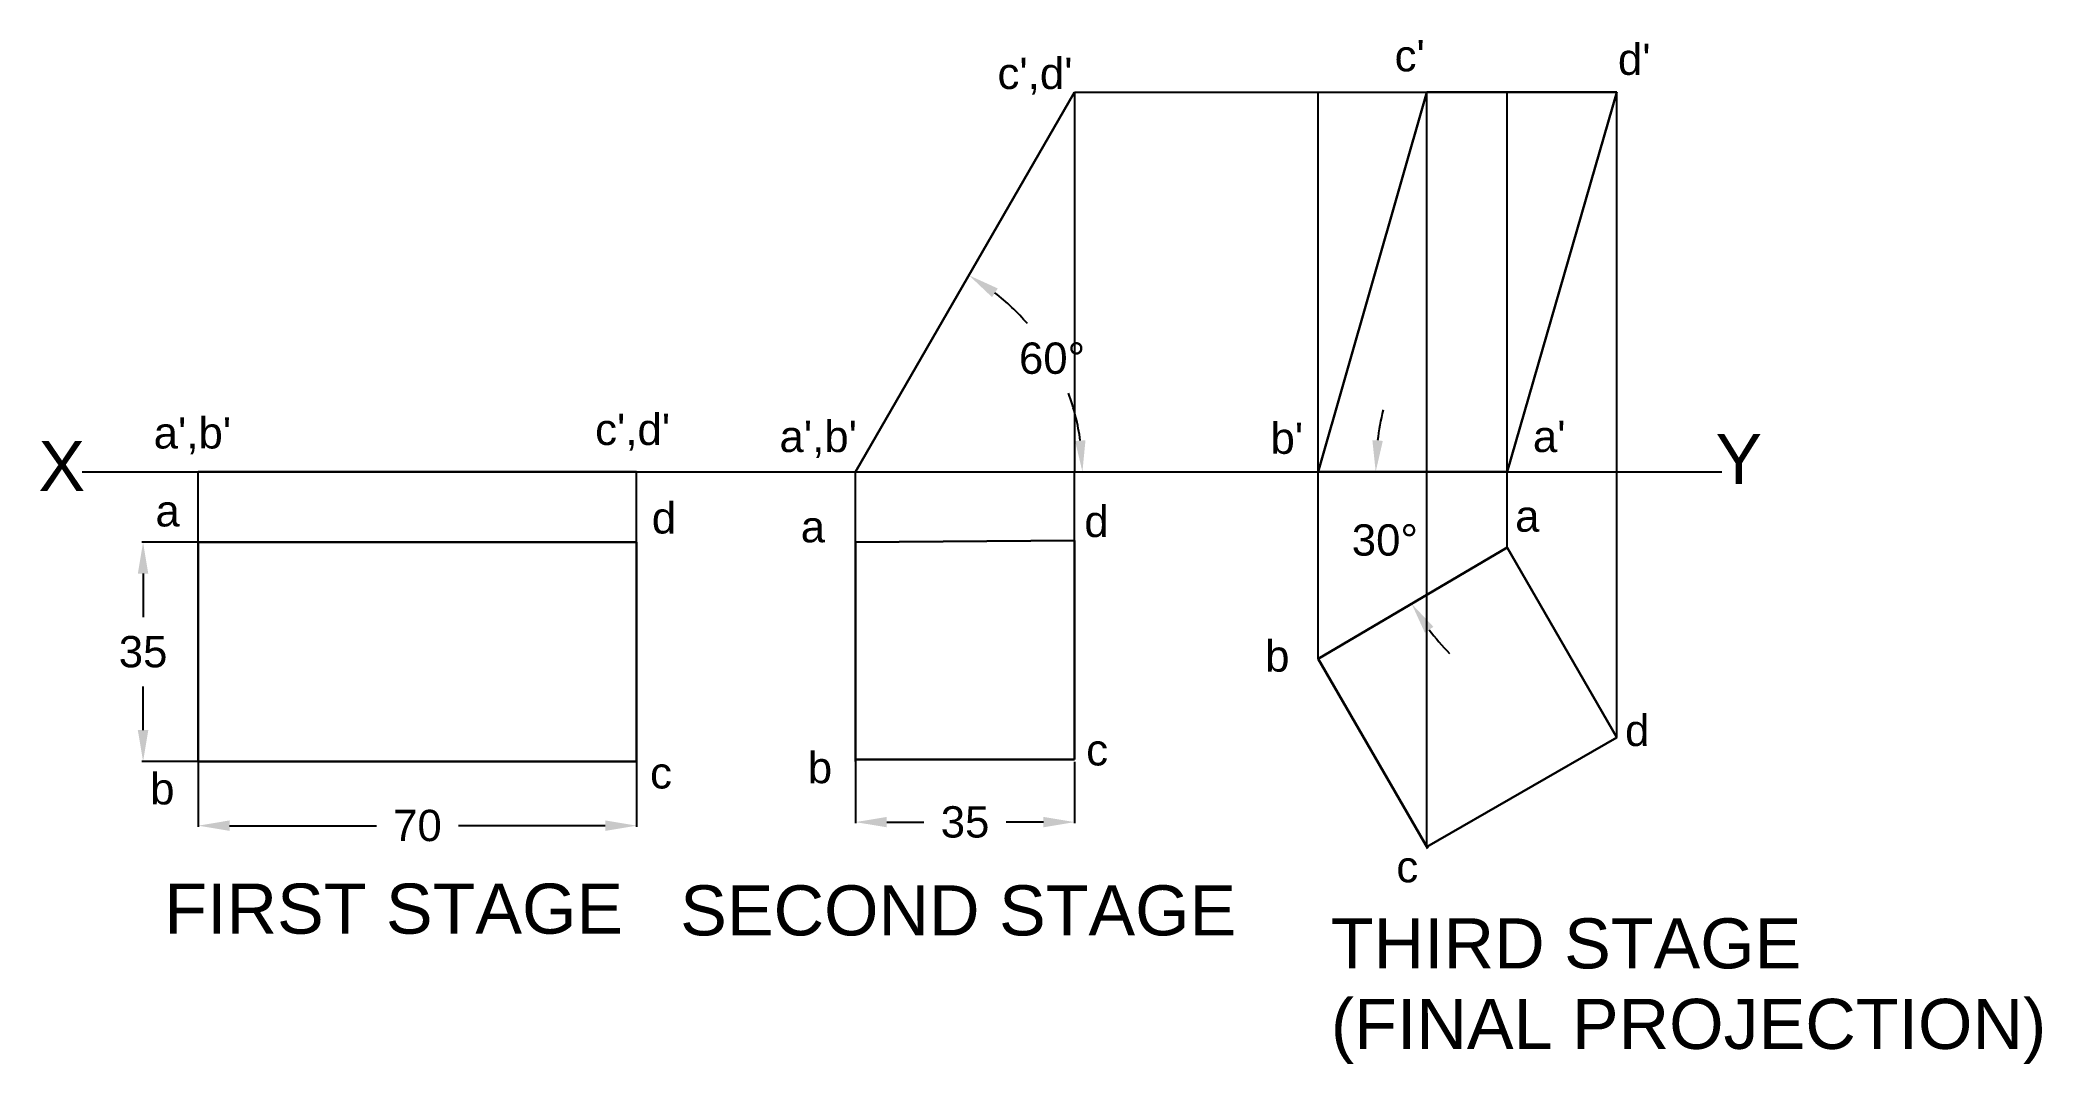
# Model space of a CAD drawing. Header units: millimetres. Extents: x 14 to 334, y 3 to 167.
import ezdxf

# ---------------------------------------------------------------- set-up
doc = ezdxf.new("R2010")
doc.units = ezdxf.units.MM
doc.header["$MEASUREMENT"] = 0
doc.styles.get("Standard").update_dxf_attribs({"font": 'arial.ttf'})
doc.dimstyles.get("Standard").update_dxf_attribs({"dimtxt": 5, "dimasz": 5, "dimexe": 0.18, "dimexo": 0.0625, "dimgap": 3, "dimtad": 0, "dimtih": 1, "dimtoh": 1, "dimdec": 0, "dimzin": 0, "dimdsep": 46, "dimtxsty": 'Standard', "dimcen": 0.09, "dimadec": 0, "dimazin": 0, "dimtfac": 1, "dimtdec": 0, "dimtofl": 0, "dimtmove": 0, "dimatfit": 3, "dimfxl": 1, "dimtolj": 1, "dimtzin": 0, "dimarcsym": 0})

# ---------------------------------------------------------------- blocks, each defined once
blk = doc.blocks.new('*D0')
at = {"color": 0, "lineweight": -2, "transparency": 16777216}
for start, end in [(40.7828, 52.0903), (7.9097, 20.2921)]:
    blk.add_arc((144.54, 97.75), 36.25, start, end, dxfattribs=at)
at = {"color": 0, "transparency": 16777216}
for points in [[(166.34, 125.66), (167.27, 127.04), (162.66, 129.14)], [(181.27, 102.79), (179.61, 102.68), (180.78, 97.75)]]:
    blk.add_solid(points, dxfattribs=at)
at = {"layer": 'Defpoints', "color": 0, "transparency": 16777216}
for p in [(179.54, 158.37), (178.6, 110.15), (21.08, 97.75), (144.54, 97.75), (282.9, 97.75)]:
    blk.add_point(p, dxfattribs=at)
at = {"color": 0, "transparency": 16777216, "insert": (175.93, 115.87), "char_height": 5, "attachment_point": 5}
blk.add_mtext('\\A1;60°', dxfattribs=at)
blk = doc.blocks.new('*D1')
at = {"color": 0, "lineweight": -2, "transparency": 16777216}
for start, end in [(166.2075, 173.1037), (217.3634, 224.2597)]:
    blk.add_arc((269.18, 97.75), 41.57, start, end, dxfattribs=at)
at = {"color": 0, "transparency": 16777216}
for points in [[(228.75, 102.69), (227.08, 102.79), (227.61, 97.75)], [(235.45, 72.06), (236.83, 72.99), (233.35, 76.67)]]:
    blk.add_solid(points, dxfattribs=at)
at = {"layer": 'Defpoints', "color": 0, "transparency": 16777216}
for p in [(218.44, 97.75), (248.6, 97.75), (228.27, 90.42), (248.6, 85.64), (218.44, 67.9)]:
    blk.add_point(p, dxfattribs=at)
at = {"color": 0, "transparency": 16777216, "insert": (229.07, 86.83), "char_height": 5, "attachment_point": 5}
blk.add_mtext('\\A1;30°', dxfattribs=at)
blk = doc.blocks.new('*D2')
at = {"color": 0, "lineweight": -2, "transparency": 16777216}
for p, q in [((39.6, 51.43), (39.6, 41.05)), ((109.6, 51.43), (109.6, 41.05)), ((44.6, 41.23), (68.05, 41.23)), ((104.6, 41.23), (81.15, 41.23))]:
    blk.add_line(p, q, dxfattribs=at)
at = {"color": 0, "transparency": 16777216}
for points in [[(44.6, 42.07), (44.6, 40.4), (39.6, 41.23)], [(104.6, 42.07), (104.6, 40.4), (109.6, 41.23)]]:
    blk.add_solid(points, dxfattribs=at)
at = {"layer": 'Defpoints', "color": 0, "transparency": 16777216}
for p in [(39.6, 51.49), (109.6, 51.49), (109.6, 41.23)]:
    blk.add_point(p, dxfattribs=at)
at = {"color": 0, "transparency": 16777216, "insert": (74.6, 41.23), "char_height": 5, "attachment_point": 5}
blk.add_mtext('\\A1;70', dxfattribs=at)
blk = doc.blocks.new('*D3')
at = {"color": 0, "lineweight": -2, "transparency": 16777216}
for p, q in [((144.54, 51.43), (144.54, 41.62)), ((179.54, 51.43), (179.54, 41.62)), ((149.54, 41.8), (155.44, 41.8)), ((174.54, 41.8), (168.63, 41.8))]:
    blk.add_line(p, q, dxfattribs=at)
at = {"color": 0, "transparency": 16777216}
for points in [[(149.54, 42.63), (149.54, 40.97), (144.54, 41.8)], [(174.54, 42.63), (174.54, 40.97), (179.54, 41.8)]]:
    blk.add_solid(points, dxfattribs=at)
at = {"layer": 'Defpoints', "color": 0, "transparency": 16777216}
for p in [(144.54, 51.49), (179.54, 51.49), (179.54, 41.8)]:
    blk.add_point(p, dxfattribs=at)
at = {"color": 0, "transparency": 16777216, "insert": (162.04, 41.8), "char_height": 5, "attachment_point": 5}
blk.add_mtext('\\A1;35', dxfattribs=at)
blk = doc.blocks.new('*D4')
at = {"color": 0, "lineweight": -2, "transparency": 16777216}
for p, q in [((39.54, 86.49), (30.61, 86.49)), ((30.79, 81.49), (30.79, 74.54)), ((30.79, 56.49), (30.79, 63.44)), ((39.54, 51.49), (30.61, 51.49))]:
    blk.add_line(p, q, dxfattribs=at)
at = {"color": 0, "transparency": 16777216}
for points in [[(29.95, 81.49), (31.62, 81.49), (30.79, 86.49)], [(29.95, 56.49), (31.62, 56.49), (30.79, 51.49)]]:
    blk.add_solid(points, dxfattribs=at)
at = {"layer": 'Defpoints', "color": 0, "transparency": 16777216}
for p in [(39.6, 86.49), (30.79, 51.49), (39.6, 51.49)]:
    blk.add_point(p, dxfattribs=at)
at = {"color": 0, "transparency": 16777216, "insert": (30.79, 68.99), "char_height": 5, "attachment_point": 5}
blk.add_mtext('\\A1;35', dxfattribs=at)

msp = doc.modelspace()

# ---------------------------------------------------------------- linework, layer by layer
at = {"lineweight": 30}
for p, q in [((144.54, 97.75), (179.54, 158.37)), ((218.44, 97.75), (235.79, 158.37)), ((235.79, 158.37), (266.1, 158.37)), ((266.1, 158.37), (248.6, 97.75)), ((39.6, 97.75), (109.6, 97.75)), ((248.6, 97.75), (218.44, 97.75)), ((144.54, 86.49), (179.54, 86.78)), ((144.54, 86.49), (144.54, 51.49)), ((179.54, 86.78), (179.54, 51.78)), ((218.44, 67.9), (248.6, 85.64)), ((248.6, 85.64), (266.1, 55.33)), ((218.44, 67.9), (235.94, 37.59)), ((266.1, 55.33), (235.79, 37.83)), ((179.54, 51.78), (144.54, 51.78))]:
    msp.add_line(p, q, dxfattribs=at)
for p, q in [((179.54, 158.37), (179.54, 97.75)), ((179.54, 158.37), (266.1, 158.37)), ((218.44, 67.9), (218.44, 158.37)), ((235.79, 37.83), (235.79, 158.37)), ((248.6, 85.64), (248.6, 158.37)), ((266.1, 55.33), (266.1, 158.37)), ((21.08, 97.75), (282.9, 97.75)), ((39.6, 86.49), (39.6, 97.75)), ((109.6, 86.49), (109.6, 97.75)), ((144.54, 86.49), (144.54, 97.75)), ((179.54, 86.78), (179.54, 97.75))]:
    msp.add_line(p, q)
msp.add_lwpolyline([(39.6, 51.49), (109.6, 51.49), (109.6, 86.49), (39.6, 86.49)], close=True, dxfattribs=at)

# ---------------------------------------------------------------- texts
for s, height, p in [("c'", 5, (230.63, 161.72)), ("d'", 5, (266.29, 161.16)), ("c',d'", 5, (167.22, 158.9)), ("a',b'", 5, (32.48, 101.48)), ("c',d'", 5, (102.97, 102.04)), ("a',b'", 5, (132.41, 100.91)), ("b'", 5, (210.81, 100.63)), ("a'", 5, (252.71, 100.91)), ('X', 8, (14.08, 94.69)), ('Y', 8, (281.86, 95.82)), ('a', 5, (32.77, 89.03)), ('d', 5, (112.02, 87.9)), ('a', 5, (135.8, 86.49)), ('d', 5, (181.09, 87.34)), ('a', 5, (249.88, 88.19)), ('b', 5, (209.96, 65.84)), ('d', 5, (267.43, 53.96)), ('c', 5, (181.38, 50.85)), ('b', 5, (136.93, 48.02)), ('b', 5, (31.92, 44.63)), ('c', 5, (111.74, 47.17)), ('c', 5, (230.91, 32.18)), ('FIRST STAGE', 8, (34.18, 23.98)), ('SECOND STAGE', 8, (116.55, 23.7)), ('THIRD STAGE', 8, (220.45, 18.43)), ('(FINAL PROJECTION)', 8, (220.45, 5.57))]:
    msp.add_text(s, height=height).set_placement(p)

# ---------------------------------------------------------------- dimensions: what is measured, and where the dimension line sits
for base, line1, line2, picture, middle in [((178.6, 110.15), ((21.08, 97.75), (282.9, 97.75)), ((144.54, 97.75), (179.54, 158.37)), '*D0', (175.93, 115.87)), ((228.27, 90.42), ((218.44, 67.9), (248.6, 85.64)), ((248.6, 97.75), (218.44, 97.75)), '*D1', (229.07, 86.83))]:
    dim = msp.add_angular_dim_2l(base=base, line1=line1, line2=line2, dimstyle='Standard')
    dim.commit()
    dim.dimension.update_dxf_attribs({"geometry": picture, "text_midpoint": middle})
dim = msp.add_linear_dim(base=(30.79, 51.49), p1=(39.6, 86.49), p2=(39.6, 51.49), angle=90, dimstyle='Standard')
dim.commit()
dim.dimension.update_dxf_attribs({"geometry": '*D4', "text_midpoint": (30.79, 68.99)})
for base, p1, p2, picture, middle in [((109.6, 41.23), (39.6, 51.49), (109.6, 51.49), '*D2', (74.6, 41.23)), ((179.54, 41.8), (144.54, 51.49), (179.54, 51.49), '*D3', (162.04, 41.8))]:
    dim = msp.add_linear_dim(base=base, p1=p1, p2=p2, dimstyle='Standard')
    dim.commit()
    dim.dimension.update_dxf_attribs({"geometry": picture, "text_midpoint": middle})

doc.saveas('drawing.dxf')
